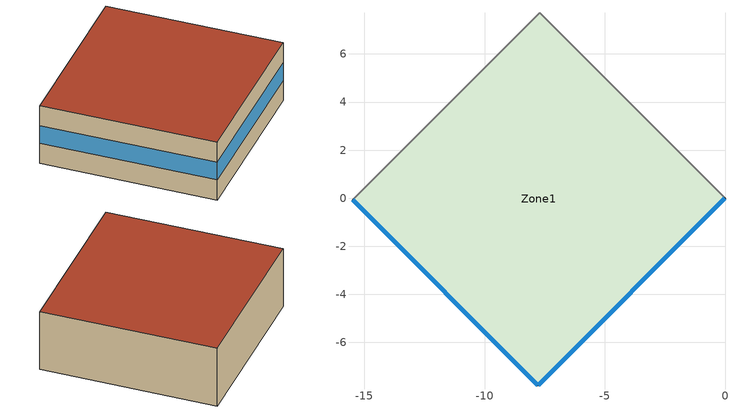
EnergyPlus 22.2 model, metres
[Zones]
Zone1
 floor ground (ground_floor_Construction): -7.71,7.71 0,0 -7.78,-7.78 -15.49,-0.06 z0
 wall outside (exterior_wall_Construction): -15.49,-0.06 -7.78,-7.78 0,0 z0:4
 wall adiabatic (interior_wall_Construction): 0,0 -7.71,7.71 -15.49,-0.06 z0:4
 window x1.29 (Window1C): -15.49,-0.07 -7.78,-7.77 z1.4:2.6
 window x1.12 (Window1C): -7.77,-7.77 0,0 z1.4:2.6
 roof outside (flat_roof_Construction): 0,0 -7.71,7.71 -15.49,-0.06 -7.78,-7.78 z4
[BUILDING]
Sample_Building_2: North Axis, North Axis=0; Terrain, Terrain=Suburbs; Loads Convergence Tolerance Value, Loads Convergence Tolerance Value=0.04; Temperature Convergence Tolerance Value, Temperature Convergence Tolerance Value=0.4; Solar Distribution, Solar Distribution=FullExterior; Maximum Number of Warmup Days, Maximum Number of Warmup Days=25; Minimum Number of Warmup Days, Minimum Number of Warmup Days=1
[Site:Location]
Amsterdam_Netherlands: Latitude, Latitude=52.37; Longitude, Longitude=4.89; Time Zone, Time Zone=1; Elevation, Elevation=301.091
[SITE:GROUNDTEMPERATURE:BUILDINGSURFACE]
3.49572, 5.40014, 6.81126, 8.52885, 14.5375, 16.6163, 18.3205, 18.6048, 15.4006, 11.1146, 10.0557, 5.4742
[SizingPeriod:DesignDay] Day of Month, Day of Month=21; Humidity Condition Type, Humidity Condition Type=Wetbulb; Barometric Pressure, Barometric Pressure=102000; Rain Indicator, Rain Indicator=No; Snow Indicator, Snow Indicator=No; Daylight Saving Time Indicator, Daylight Saving Time Indicator=No; Solar Model Indicator, Solar Model Indicator=ASHRAEClearSky
Name | Month, Month | Day Type, Day Type | Maximum Dry-Bulb Temperature, Maximum DryBulb Temperature | Daily Dry-Bulb Temperature Range, Daily DryBulb Temperature Range | Wetbulb or DewPoint at Maximum Dry-Bulb, Wetbulb or DewPoint at Maximum DryBulb | Wind Speed, Wind Speed | Wind Direction, Wind Direction | Sky Clearness, Sky Clearness
Netherlands Ann Htg 99.6% Condns DB | 1 | WinterDesignDay | -5 | 0 | -5 | 4 | 270 | 0
Netherlands Ann Clg 1% Condns DB=>MWB | 7 | SummerDesignDay | 28 | 10 | 17 | 3.5 | 90 | 1
[MATERIAL]
Concrete_200mm: Roughness, Roughness=MediumRough; Thickness, Thickness=0.265086; Conductivity, Conductivity=0.0446106; Density, Density=2319.35; Specific Heat, Specific Heat=887.843; Thermal Absorptance, Thermal Absorptance=0.9; Solar Absorptance, Solar Absorptance=0.7; Visible Absorptance, Visible Absorptance=0.7
[MATERIAL:NOMASS]
Name | Roughness, Roughness | Thermal Resistance, Thermal Resistance | Thermal Absorptance, Thermal Absorptance | Solar Absorptance, Solar Absorptance | Visible Absorptance, Visible Absorptance
NR_Roof_U0.3 | MediumRough | 5.00442 | 0.903444 | 0.697566 | 0.69403
NR_InteriorWall_R0.5 | MediumSmooth | 0.926258 | 0.908261 | 0.496077 | 0.501253
NR_GroundFloor_U0.3 | MediumRough | 1.22845 | 0.89163 | 0.698402 | 0.699682
[WINDOWMATERIAL:SIMPLEGLAZINGSYSTEM]
NR_Window_U1.4_SHGC0.45: U-Factor, UFactor=1.4; Solar Heat Gain Coefficient, Solar Heat Gain Coefficient=0.454252; Visible Transmittance, Visible Transmittance=0.7
[CONSTRUCTION]
Window1C: NR_Window_U1.4_SHGC0.45
ground_floor_Construction: NR_GroundFloor_U0.3
exterior_wall_Construction: Concrete_200mm
flat_roof_Construction: NR_Roof_U0.3
interior_wall_Construction: NR_InteriorWall_R0.5
[WINDOWMATERIAL:BLIND] Slat Orientation, Slat Orientation=Horizontal; Slat Width, Slat Width=0.025; Slat Separation, Slat Separation=0.02; Slat Thickness, Slat Thickness=0.001; Slat Angle, Slat Angle=45; Slat Conductivity, Slat Conductivity=160; Slat Beam Solar Transmittance, Slat Beam Solar Transmittance=0; Front Side Slat Beam Solar Reflectance, Front Side Slat Beam Solar Reflectance=0.7; Back Side Slat Beam Solar Reflectance, Back Side Slat Beam Solar Reflectance=0.7; Slat Diffuse Solar Transmittance, Slat Diffuse Solar Transmittance=0; Front Side Slat Diffuse Solar Reflectance, Front Side Slat Diffuse Solar Reflectance=0.7; Back Side Slat Diffuse Solar Reflectance, Back Side Slat Diffuse Solar Reflectance=0.7; Slat Beam Visible Transmittance, Slat Beam Visible Transmittance=0; Front Side Slat Beam Visible Reflectance, Front Side Slat Beam Visible Reflectance=0.7; Back Side Slat Beam Visible Reflectance, Back Side Slat Beam Visible Reflectance=0.7; Slat Diffuse Visible Transmittance, Slat Diffuse Visible Transmittance=0; Front Side Slat Diffuse Visible Reflectance, Front Side Slat Diffuse Visible Reflectance=0.7; Back Side Slat Diffuse Visible Reflectance, Back Side Slat Diffuse Visible Reflectance=0.7; Slat Infrared Hemispherical Transmittance, Slat Infrared Hemispherical Transmittance=0; Front Side Slat Infrared Hemispherical Emissivity, Front Side Slat Infrared Hemispherical Emissivity=0.9; Back Side Slat Infrared Hemispherical Emissivity, Back Side Slat Infrared Hemispherical Emissivity=0.9; Blind to Glass Distance, Blind to Glass Distance=0.05; Blind Top Opening Multiplier, Blind Top Opening Multiplier=0.5; Blind Bottom Opening Multiplier, Blind Bottom Opening Multiplier=0; Blind Left Side Opening Multiplier, Blind Left Side Opening Multiplier=0.5; Blind Right Side Opening Multiplier, Blind Right Side Opening Multiplier=0.5; Minimum Slat Angle, Minimum Slat Angle=0; Maximum Slat Angle, Maximum Slat Angle=180
MyExternalLouvers_Zone1_Wall_2_window; MyExternalLouvers_Zone1_Wall_3_window
[ZONE]
Zone1: Type, Type=1; Multiplier, Multiplier=1; Ceiling Height, Ceiling Height=autocalculate; Volume, Volume=autocalculate; Floor Area, Floor Area=autocalculate; Part of Total Floor Area, Part of Total Floor Area=Yes
[ZONEINFILTRATION:DESIGNFLOWRATE]
Infil_non__A_Zone1: Zone or ZoneList Name, Zone or ZoneList or Space or SpaceList=Zone1; Schedule Name, Schedule=InfilSched_Meeting_Function; Design Flow Rate Calculation Method, Design Flow Rate Calculation Method=Flow/Area; Design Flow Rate, Design Flow Rate=0.000100537; Constant Term Coefficient, Constant Term Coefficient=0; Temperature Term Coefficient, Temperature Term Coefficient=0.0714286; Velocity Term Coefficient, Velocity Term Coefficient=0.0952381; Velocity Squared Term Coefficient, Velocity Squared Term Coefficient=0
[ZONEVENTILATION:DESIGNFLOWRATE]
Vent_non__A_Zone1: Zone or ZoneList Name, Zone or ZoneList or Space or SpaceList=Zone1; Schedule Name, Schedule=VentSched_Meeting_Function; Design Flow Rate Calculation Method, Design Flow Rate Calculation Method=Flow/Area; Design Flow Rate, Design Flow Rate=0.000922516; Ventilation Type, Ventilation Type=Natural; Fan Pressure Rise, Fan Pressure Rise=0; Fan Total Efficiency, Fan Total Efficiency=1; Constant Term Coefficient, Constant Term Coefficient=0; Temperature Term Coefficient, Temperature Term Coefficient=0.05; Velocity Term Coefficient, Velocity Term Coefficient=0.1; Velocity Squared Term Coefficient, Velocity Squared Term Coefficient=0.02; Minimum Indoor Temperature, Minimum Indoor Temperature=-100; Maximum Indoor Temperature, Maximum Indoor Temperature=100; Delta Temperature, Delta Temperature=-100; Minimum Outdoor Temperature, Minimum Outdoor Temperature=-100; Maximum Outdoor Temperature, Maximum Outdoor Temperature=100; Maximum Wind Speed, Maximum Wind Speed=40
[DESIGNSPECIFICATION:OUTDOORAIR]
DSOA_Global: Outdoor Air Method, Outdoor Air Method=Sum; Outdoor Air Flow per Person, Outdoor Air Flow per Person=0.0025; Outdoor Air Flow per Zone Floor Area, Outdoor Air Flow per Zone Floor Area=0.0003; Outdoor Air Flow per Zone, Outdoor Air Flow per Zone=0; Outdoor Air Flow Air Changes per Hour, Outdoor Air Flow Air Changes per Hour=0
[ZONEHVAC:IDEALLOADSAIRSYSTEM]
Zone1_Ideal_Loads: Availability Schedule Name, Availability Schedule=HVAC_Avail_Sched; Maximum Heating Supply Air Temperature, Maximum Heating Supply Air Temperature=62.2516; Minimum Cooling Supply Air Temperature, Minimum Cooling Supply Air Temperature=12.0582; Maximum Heating Supply Air Humidity Ratio, Maximum Heating Supply Air Humidity Ratio=0.0156; Minimum Cooling Supply Air Humidity Ratio, Minimum Cooling Supply Air Humidity Ratio=0.0077; Heating Limit, Heating Limit=LimitFlowRateAndCapacity; Maximum Heating Air Flow Rate, Maximum Heating Air Flow Rate=Autosize; Maximum Sensible Heating Capacity, Maximum Sensible Heating Capacity=Autosize; Cooling Limit, Cooling Limit=LimitFlowRateAndCapacity; Maximum Cooling Air Flow Rate, Maximum Cooling Air Flow Rate=Autosize; Maximum Total Cooling Capacity, Maximum Total Cooling Capacity=Autosize; Dehumidification Control Type, Dehumidification Control Type=None; Cooling Sensible Heat Ratio, Cooling Sensible Heat Ratio=0.7; Humidification Control Type, Humidification Control Type=None; Demand Controlled Ventilation Type, Demand Controlled Ventilation Type=None; Outdoor Air Economizer Type, Outdoor Air Economizer Type=NoEconomizer; Heat Recovery Type, Heat Recovery Type=None; Sensible Heat Recovery Effectiveness, Sensible Heat Recovery Effectiveness=0.7; Latent Heat Recovery Effectiveness, Latent Heat Recovery Effectiveness=0.65
[Zone equipment]
Zone1: Zone1_Ideal_Loads
[THERMOSTATSETPOINT:DUALSETPOINT]
Zone1_SETPOINTS: Heating Setpoint Temperature Schedule Name, Heating Setpoint Temperature Schedule=ZONE_HEATING_SETPOINTS; Cooling Setpoint Temperature Schedule Name, Cooling Setpoint Temperature Schedule=ZONE_COOLING_SETPOINTS
[WATERHEATER:MIXED]
MyDHW_2_WaterHeater: Tank Volume, Tank Volume=0.336204; Setpoint Temperature Schedule Name, Setpoint Temperature Schedule=MyDHW_2_Setpoint; Deadband Temperature Difference, Deadband Temperature Difference=2; Maximum Temperature Limit, Maximum Temperature Limit=80; Heater Control Type, Heater Control Type=CYCLE; Heater Maximum Capacity, Heater Maximum Capacity=4176.67; Heater Ignition Minimum Flow Rate, Heater Ignition Minimum Flow Rate=0; Heater Ignition Delay, Heater Ignition Delay=0; Heater Fuel Type, Heater Fuel Type=NaturalGas; Heater Thermal Efficiency, Heater Thermal Efficiency=0.99; Off Cycle Parasitic Fuel Consumption Rate, Off Cycle Parasitic Fuel Consumption Rate=0; Off Cycle Parasitic Fuel Type, Off Cycle Parasitic Fuel Type=Electricity; Off Cycle Parasitic Heat Fraction to Tank, Off Cycle Parasitic Heat Fraction to Tank=0; On Cycle Parasitic Fuel Consumption Rate, On Cycle Parasitic Fuel Consumption Rate=0; On Cycle Parasitic Fuel Type, On Cycle Parasitic Fuel Type=Electricity; On Cycle Parasitic Heat Fraction to Tank, On Cycle Parasitic Heat Fraction to Tank=0; Ambient Temperature Indicator, Ambient Temperature Indicator=SCHEDULE; Ambient Temperature Schedule Name, Ambient Temperature Schedule=Always22C; Off Cycle Loss Coefficient to Ambient Temperature, Off Cycle Loss Coefficient to Ambient Temperature=3.58267; Off Cycle Loss Fraction to Zone, Off Cycle Loss Fraction to Zone=1; On Cycle Loss Coefficient to Ambient Temperature, On Cycle Loss Coefficient to Ambient Temperature=5; On Cycle Loss Fraction to Zone, On Cycle Loss Fraction to Zone=1; Peak Use Flow Rate, Peak Use Flow Rate=5.97429e-06; Use Flow Rate Fraction Schedule Name, Use Flow Rate Fraction Schedule=MyDHW_2_UseFraction; Use Side Effectiveness, Use Side Effectiveness=1; Source Side Effectiveness, Source Side Effectiveness=1; Use Side Design Flow Rate, Use Side Design Flow Rate=autosize; Source Side Design Flow Rate, Source Side Design Flow Rate=autosize; Indirect Water Heating Recovery Time, Indirect Water Heating Recovery Time=1.5; Source Side Flow Control Mode, Source Side Flow Control Mode=IndirectHeatPrimarySetpoint
[WINDOWSHADINGCONTROL] Zone or ZoneList Name, Zone=Zone1; Shading Type, Shading Type=ExteriorBlind; Shading Control Type, Shading Control Type=OnIfHighSolarOnWindow; Shading Control Is Scheduled, Shading Control Is Scheduled=No; Glare Control Is Active, Glare Control Is Active=No; Type of Slat Angle Control for Blinds, Type of Slat Angle Control for Blinds=FixedSlatAngle; Multiple Surface Control Type, Multiple Surface Control Type=Sequential
Name | Setpoint, Setpoint | Shading Device Material Name, Shading Device Material | Fenestration Surface 1 Name, Fenestration Surface 1
ShadingCtrl_Zone1_Wall_2_window | 233.082 | MyExternalLouvers_Zone1_Wall_2_window | Zone1_Wall_2 window
ShadingCtrl_Zone1_Wall_3_window | 379.552 | MyExternalLouvers_Zone1_Wall_3_window | Zone1_Wall_3 window
[DESIGNSPECIFICATION:ZONEAIRDISTRIBUTION]
Field_1,=DSZAD_Global; Field_2, Zone Air Distribution Effectiveness in Cooling Mode=1; Field_3, Zone Air Distribution Effectiveness in Heating Mode=1; Field_5, Zone Secondary Recirculation Fraction=0.3; Field_6, Minimum Zone Ventilation Efficiency=0
[SIZING:ZONE]
Field_1, Zone or ZoneList=ALL_ZONES; Field_2, Zone Cooling Design Supply Air Temperature Input Method=SupplyAirTemperature; Field_3, Zone Cooling Design Supply Air Temperature=12.8171; Field_5, Zone Heating Design Supply Air Temperature Input Method=SupplyAirTemperature; Field_6, Zone Heating Design Supply Air Temperature=42.7099; Field_8, Zone Cooling Design Supply Air Humidity Ratio=0.00986204; Field_9, Zone Heating Design Supply Air Humidity Ratio=0.00417667; Field_10, Design Specification Outdoor Air Object=DSOA_Global; Field_11, Zone Heating Sizing Factor=1; Field_12, Zone Cooling Sizing Factor=1; Field_13, Cooling Design Air Flow Method=DesignDay; Field_14, Cooling Design Air Flow Rate=0; Field_15, Cooling Minimum Air Flow per Zone Floor Area=0.000762; Field_16, Cooling Minimum Air Flow=0; Field_17, Cooling Minimum Air Flow Fraction=0.2; Field_18, Heating Design Air Flow Method=DesignDay; Field_19, Heating Design Air Flow Rate=0; Field_20, Heating Maximum Air Flow per Zone Floor Area=0.002032; Field_21, Heating Maximum Air Flow=0.141576; Field_22, Heating Maximum Air Flow Fraction=0.3; Field_23, Design Specification Zone Air Distribution Object=DSZAD_Global; Field_24, Account for Dedicated Outdoor Air System=No; Field_25, Dedicated Outdoor Air System Control Strategy=NeutralSupplyAir; Field_26, Dedicated Outdoor Air Low Setpoint Temperature for Design=autosize; Field_27, Dedicated Outdoor Air High Setpoint Temperature for Design=autosize; Field_28, Zone Load Sizing Method=Sensible Load Only No Latent Load; Field_29, Zone Latent Cooling Design Supply Air Humidity Ratio Input Method=HumidityRatioDifference; Field_31, Zone Cooling Design Supply Air Humidity Ratio Difference=0.005; Field_32, Zone Latent Heating Design Supply Air Humidity Ratio Input Method=HumidityRatioDifference; Field_34, Zone Humidification Design Supply Air Humidity Ratio Difference=0.005
[ZONECONTROL:THERMOSTAT]
Field_1,=Zone1_CONTROLS; Field_2, Zone or ZoneList=Zone1; Field_3, Control Type Schedule=ZONE_CONTROL_TYPE_SCHEDULE; Field_5, Control 1=Zone1_SETPOINTS; Field_12, Temperature Difference Between Cutout And Setpoint=0
[Schedule:Compact]
ALWAYS22C: Through: 12/31, For: AllDays, Until: 24:00, 22
[SCHEDULE:COMPACT]
MyDHW_2_UseFraction: Through: 12/31, For: AllDays, Until: 06:00, 0, Until: 08:00, 0.6, Until: 10:00, 0.93, Until: 17:00, 0.25, Until: 21:00, 1, Until: 24:00, 0.6
MyDHW_2_Setpoint: Through: 12/31, For: AllDays, Until: 24:00, 58.4503
HVAC_Avail_Sched: Through: 12/31, For: WeekDays, Until: 08:00, 0, Until: 12:00, 1, Until: 13:00, 0.8, Until: 18:00, 1, Until: 24:00, 0, For: Saturday, Until: 09:00, 0, Until: 14:00, 0.5, Until: 24:00, 0, For: Sunday, Until: 24:00, 0, For: SummerDesignDay, Until: 24:00, 1, For: WinterDesignDay, Until: 24:00, 1
ZONE_HEATING_SETPOINTS: Through: 12/31, For: WeekDays, Until: 08:00, 16, Until: 18:00, 20, Until: 24:00, 16, For: Saturday, Until: 08:00, 16, Until: 18:00, 20, Until: 24:00, 16, For: Sunday, Until: 08:00, 16, Until: 18:00, 20, Until: 24:00, 16, For: Holiday, Until: 08:00, 16, Until: 18:00, 20, Until: 24:00, 16, For: SummerDesignDay, Until: 24:00, 20, For: WinterDesignDay, Until: 24:00, 20
ZONE_COOLING_SETPOINTS: Through: 12/31, For: WeekDays, Until: 08:00, 26, Until: 18:00, 24, Until: 24:00, 26, For: Saturday, Until: 08:00, 26, Until: 18:00, 24, Until: 24:00, 26, For: Sunday, Until: 08:00, 26, Until: 18:00, 24, Until: 24:00, 26, For: Holiday, Until: 08:00, 26, Until: 18:00, 24, Until: 24:00, 26, For: SummerDesignDay, Until: 24:00, 24, For: WinterDesignDay, Until: 24:00, 24
ZONE_CONTROL_TYPE_SCHEDULE: Through: 12/31, For: AllDays, Until: 24:00, 4
VentSched_Meeting_Function: Through: 12/31, For: Weekdays SummerDesignDay WinterDesignDay, Until: 08:00, 0.0529, Until: 12:00, 0.9117, Until: 14:00, 0.7013, Until: 17:00, 0.9157, Until: 24:00, 0.1014, For: Saturday Sunday Holiday AllOtherDays, Until: 24:00, 0.0989
InfilSched_Meeting_Function: Through: 12/31, For: Weekdays SummerDesignDay WinterDesignDay, Until: 07:00, 0.9387, Until: 18:00, 0.1378, Until: 24:00, 0.881, For: Saturday Sunday Holiday AllOtherDays, Until: 24:00, 0.9691
